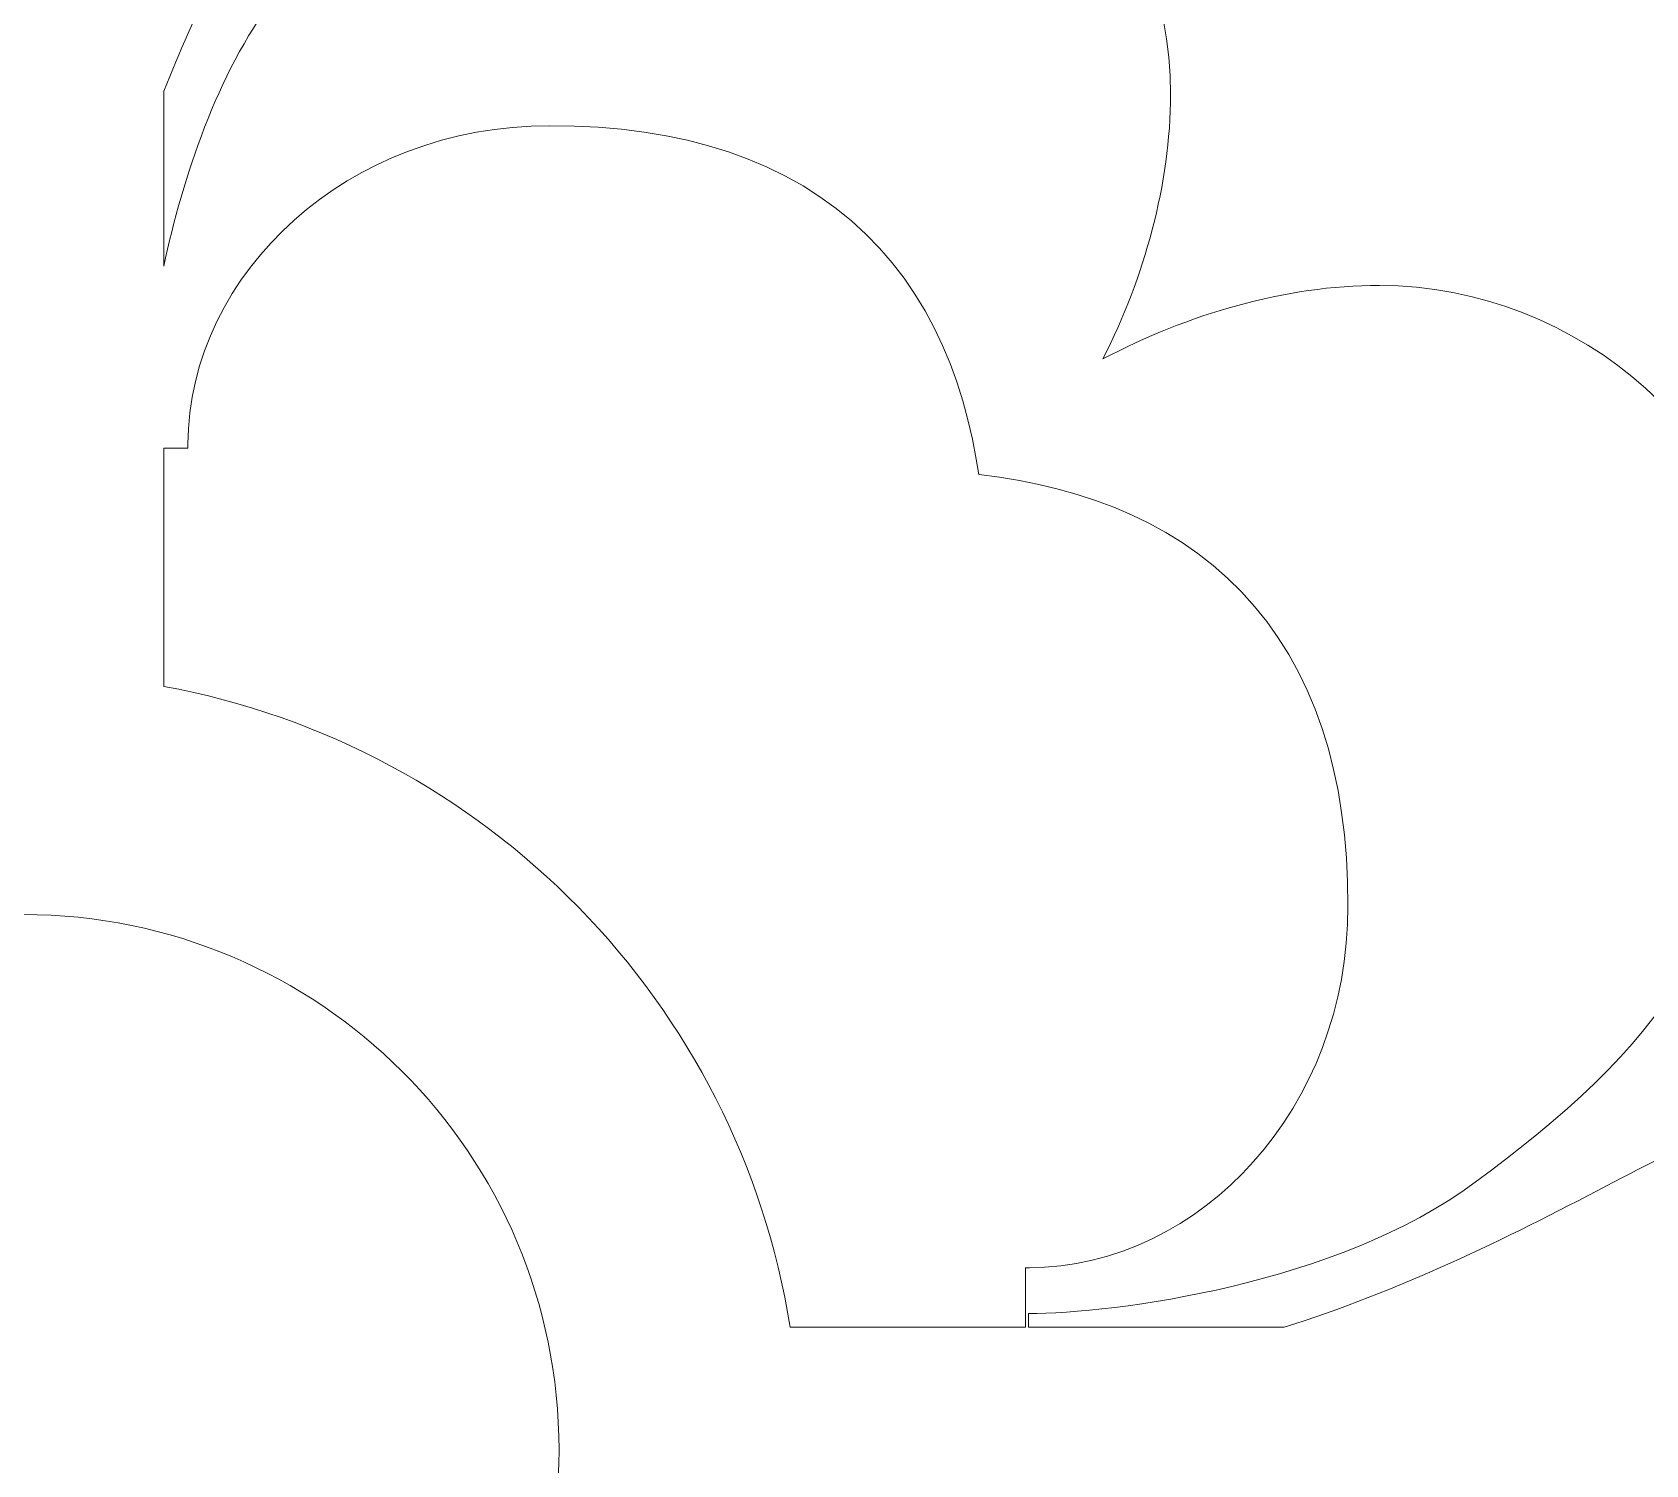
# Model space of a CAD drawing. Header units: centimetres. Extents: x -8.7 to 2, y -6.7 to 8.4.
# Drawn here: x -7.383 to -6.827, y 3.948 to 4.442 of the extents above; entities that cross this region are included whole.
import ezdxf

# ---------------------------------------------------------------- set-up
doc = ezdxf.new("R2010")
doc.units = ezdxf.units.CM
doc.header["$MEASUREMENT"] = 0
doc.layers.add('layer 1', color=7, linetype='Continuous')

msp = doc.modelspace()

# ---------------------------------------------------------------- linework, layer by layer
at = {"layer": 'layer 1', "color": 177, "lineweight": 9}
for points, knots in [([(-8.7169, -6.70279), (-8.7169, -6.70279), (-8.7169, -5.65469), (-8.7169, -5.65469), (-8.7169, -5.65469), (-8.7169, -5.65469), (-8.7169, -5.56045), (-8.7169, -5.56045), (-8.7169, -5.56045), (-8.7169, -5.56045), (-8.7169, -5.22248), (-8.7169, -5.22248), (-8.7169, -5.22248), (-8.7169, -5.22248), (-8.7169, -5.05978), (-8.7169, -5.05978), (-8.7169, -5.05978), (-8.7169, -5.05978), (-8.7169, -3.57526), (-8.7169, -3.57526), (-8.7169, -3.57526), (-8.7169, -3.57526), (-8.7169, -3.48102), (-8.7169, -3.48102), (-8.7169, -3.48102), (-8.7169, -3.48102), (-8.7169, -3.14306), (-8.7169, -3.14306), (-8.7169, -3.14306), (-8.7169, -3.14306), (-8.7169, -2.98035), (-8.7169, -2.98035), (-8.7169, -2.98035), (-8.7169, -2.98035), (-8.7169, -1.49584), (-8.7169, -1.49584), (-8.7169, -1.49584), (-8.7169, -1.49584), (-8.7169, -1.4016), (-8.7169, -1.4016), (-8.7169, -1.4016), (-8.7169, -1.4016), (-8.7169, -1.06363), (-8.7169, -1.06363), (-8.7169, -1.06363), (-8.7169, -1.06363), (-8.7169, -0.90093), (-8.7169, -0.90093), (-8.7169, -0.90093), (-8.7169, -0.90093), (-8.7169, 0.58359), (-8.7169, 0.58359), (-8.7169, 0.58359), (-8.7169, 0.58359), (-8.7169, 0.67783), (-8.7169, 0.67783), (-8.7169, 0.67783), (-8.7169, 0.67783), (-8.7169, 1.01579), (-8.7169, 1.01579), (-8.7169, 1.01579), (-8.7169, 1.01579), (-8.7169, 1.1785), (-8.7169, 1.1785), (-8.7169, 1.1785), (-8.7169, 1.1785), (-8.7169, 2.66301), (-8.7169, 2.66301), (-8.7169, 2.66301), (-8.7169, 2.66301), (-8.7169, 2.75725), (-8.7169, 2.75725), (-8.7169, 2.75725), (-8.7169, 2.75725), (-8.7169, 3.09522), (-8.7169, 3.09522), (-8.7169, 3.09522), (-8.7169, 3.09522), (-8.7169, 3.25792), (-8.7169, 3.25792), (-8.7169, 3.25792), (-8.7169, 3.25792), (-8.7169, 4.74243), (-8.7169, 4.74243), (-8.7169, 4.74243), (-8.7169, 4.74243), (-8.7169, 4.83668), (-8.7169, 4.83668), (-8.7169, 4.83668), (-8.7169, 4.83668), (-8.7169, 5.17464), (-8.7169, 5.17464), (-8.7169, 5.17464), (-8.7169, 5.17464), (-8.7169, 5.33735), (-8.7169, 5.33735), (-8.7169, 5.33735), (-8.7169, 5.33735), (-8.7169, 6.82186), (-8.7169, 6.82186), (-8.7169, 6.82186), (-8.7169, 6.82186), (-8.7169, 6.9161), (-8.7169, 6.9161), (-8.7169, 6.9161), (-8.7169, 6.9161), (-8.7169, 7.25407), (-8.7169, 7.25407), (-8.7169, 7.25407), (-8.7169, 7.25407), (-8.7169, 7.41677), (-8.7169, 7.41677), (-8.7169, 7.41677), (-8.7169, 7.41677), (-8.7169, 8.37754), (-8.7169, 8.37754), (-8.7169, 8.37754), (-8.7169, 8.37754), (-7.98536, 8.37754), (-7.98536, 8.37754), (-7.98536, 8.37754), (-7.98536, 8.37754), (-7.82032, 8.37754), (-7.82032, 8.37754), (-7.82032, 8.37754), (-7.82032, 8.37754), (-7.40775, 8.37754), (-7.40775, 8.37754), (-7.40775, 8.37754), (-7.40775, 8.37754), (-7.33799, 8.37754), (-7.33799, 8.37754), (-7.33799, 8.37754), (-7.33799, 8.37754), (-6.94873, 8.37754), (-6.94873, 8.37754), (-6.94873, 8.37754), (-6.94873, 8.37754), (-6.78737, 8.37754), (-6.78737, 8.37754), (-6.78737, 8.37754), (-6.78737, 8.37754), (-5.77977, 8.37754), (-5.77977, 8.37754), (-5.77977, 8.37754), (-5.77977, 8.37754), (-5.61473, 8.37754), (-5.61473, 8.37754), (-5.61473, 8.37754), (-5.61473, 8.37754), (-5.20216, 8.37754), (-5.20216, 8.37754), (-5.20216, 8.37754), (-5.20216, 8.37754), (-5.1324, 8.37754), (-5.1324, 8.37754), (-5.1324, 8.37754), (-5.1324, 8.37754), (-4.74314, 8.37754), (-4.74314, 8.37754), (-4.74314, 8.37754), (-4.74314, 8.37754), (-4.58178, 8.37754), (-4.58178, 8.37754), (-4.58178, 8.37754), (-4.58178, 8.37754), (-3.85015, 8.37754), (-3.85015, 8.37754), (-3.85015, 8.37754), (-3.85015, 8.37754), (-3.85015, 7.36066), (-3.85015, 7.36066), (-3.85015, 7.36066), (-3.85015, 7.36066), (-3.85015, 7.26641), (-3.85015, 7.26641), (-3.85015, 7.26641), (-3.85015, 7.26641), (-3.85015, 6.9286), (-3.85015, 6.9286), (-3.85015, 6.9286), (-3.85015, 6.9286), (-3.85015, 6.77755), (-3.85015, 6.77755), (-3.85015, 6.77755), (-3.85015, 6.77755), (-3.85015, 5.24221), (-3.85015, 5.24221), (-3.85015, 5.24221), (-3.85015, 5.24221), (-3.85015, 5.14795), (-3.85015, 5.14795), (-3.85015, 5.14795), (-3.85015, 5.14795), (-3.85015, 4.81014), (-3.85015, 4.81014), (-3.85015, 4.81014), (-3.85015, 4.81014), (-3.85015, 4.65909), (-3.85015, 4.65909), (-3.85015, 4.65909), (-3.85015, 4.65909), (-3.85015, 3.17448), (-3.85015, 3.17448), (-3.85015, 3.17448), (-3.85015, 3.17448), (-3.85015, 3.08022), (-3.85015, 3.08022), (-3.85015, 3.08022), (-3.85015, 3.08022), (-3.85015, 2.74242), (-3.85015, 2.74242), (-3.85015, 2.74242), (-3.85015, 2.74242), (-3.85015, 2.59137), (-3.85015, 2.59137), (-3.85015, 2.59137), (-3.85015, 2.59137), (-3.85015, 1.10676), (-3.85015, 1.10676), (-3.85015, 1.10676), (-3.85015, 1.10676), (-3.85015, 1.0125), (-3.85015, 1.0125), (-3.85015, 1.0125), (-3.85015, 1.0125), (-3.85015, 0.6747), (-3.85015, 0.6747), (-3.85015, 0.6747), (-3.85015, 0.6747), (-3.85015, 0.52364), (-3.85015, 0.52364), (-3.85015, 0.52364), (-3.85015, 0.52364), (-3.85015, -0.96097), (-3.85015, -0.96097), (-3.85015, -0.96097), (-3.85015, -0.96097), (-3.85015, -1.05523), (-3.85015, -1.05523), (-3.85015, -1.05523), (-3.85015, -1.05523), (-3.85015, -1.39303), (-3.85015, -1.39303), (-3.85015, -1.39303), (-3.85015, -1.39303), (-3.85015, -1.54408), (-3.85015, -1.54408), (-3.85015, -1.54408), (-3.85015, -1.54408), (-3.85015, -3.02869), (-3.85015, -3.02869), (-3.85015, -3.02869), (-3.85015, -3.02869), (-3.85015, -3.12295), (-3.85015, -3.12295), (-3.85015, -3.12295), (-3.85015, -3.12295), (-3.85015, -3.46075), (-3.85015, -3.46075), (-3.85015, -3.46075), (-3.85015, -3.46075), (-3.85015, -3.61181), (-3.85015, -3.61181), (-3.85015, -3.61181), (-3.85015, -3.61181), (-3.85015, -5.09642), (-3.85015, -5.09642), (-3.85015, -5.09642), (-3.85015, -5.09642), (-3.85015, -5.19068), (-3.85015, -5.19068), (-3.85015, -5.19068), (-3.85015, -5.19068), (-3.85015, -5.52848), (-3.85015, -5.52848), (-3.85015, -5.52848), (-3.85015, -5.52848), (-3.85015, -5.67953), (-3.85015, -5.67953), (-3.85015, -5.67953), (-3.85015, -5.67953), (-3.85015, -6.70279), (-3.85015, -6.70279), (-3.85015, -6.70279), (-3.85015, -6.70279), (-4.58169, -6.70279), (-4.58169, -6.70279), (-4.58169, -6.70279), (-4.58169, -6.70279), (-4.7476, -6.70279), (-4.7476, -6.70279), (-4.7476, -6.70279), (-4.7476, -6.70279), (-5.1324, -6.70279), (-5.1324, -6.70279), (-5.1324, -6.70279), (-5.1324, -6.70279), (-5.20216, -6.70279), (-5.20216, -6.70279), (-5.20216, -6.70279), (-5.20216, -6.70279), (-5.61759, -6.70279), (-5.61759, -6.70279), (-5.61759, -6.70279), (-5.61759, -6.70279), (-5.77971, -6.70279), (-5.77971, -6.70279), (-5.77971, -6.70279), (-5.77971, -6.70279), (-6.78728, -6.70279), (-6.78728, -6.70279), (-6.78728, -6.70279), (-6.78728, -6.70279), (-6.95319, -6.70279), (-6.95319, -6.70279), (-6.95319, -6.70279), (-6.95319, -6.70279), (-7.33799, -6.70279), (-7.33799, -6.70279), (-7.33799, -6.70279), (-7.33799, -6.70279), (-7.40775, -6.70279), (-7.40775, -6.70279), (-7.40775, -6.70279), (-7.40775, -6.70279), (-7.82318, -6.70279), (-7.82318, -6.70279), (-7.82318, -6.70279), (-7.82318, -6.70279), (-7.9853, -6.70279), (-7.9853, -6.70279), (-7.9853, -6.70279), (-7.9853, -6.70279), (-8.7169, -6.70279), (-8.7169, -6.70279)], [0, 0, 0, 0, 0.011765, 0.011765, 0.011765, 0.011765, 0.023529, 0.023529, 0.023529, 0.023529, 0.035294, 0.035294, 0.035294, 0.035294, 0.047059, 0.047059, 0.047059, 0.047059, 0.058824, 0.058824, 0.058824, 0.058824, 0.070588, 0.070588, 0.070588, 0.070588, 0.082353, 0.082353, 0.082353, 0.082353, 0.094118, 0.094118, 0.094118, 0.094118, 0.105882, 0.105882, 0.105882, 0.105882, 0.117647, 0.117647, 0.117647, 0.117647, 0.129412, 0.129412, 0.129412, 0.129412, 0.141176, 0.141176, 0.141176, 0.141176, 0.152941, 0.152941, 0.152941, 0.152941, 0.164706, 0.164706, 0.164706, 0.164706, 0.176471, 0.176471, 0.176471, 0.176471, 0.188235, 0.188235, 0.188235, 0.188235, 0.2, 0.2, 0.2, 0.2, 0.211765, 0.211765, 0.211765, 0.211765, 0.223529, 0.223529, 0.223529, 0.223529, 0.235294, 0.235294, 0.235294, 0.235294, 0.247059, 0.247059, 0.247059, 0.247059, 0.258824, 0.258824, 0.258824, 0.258824, 0.270588, 0.270588, 0.270588, 0.270588, 0.282353, 0.282353, 0.282353, 0.282353, 0.294118, 0.294118, 0.294118, 0.294118, 0.305882, 0.305882, 0.305882, 0.305882, 0.317647, 0.317647, 0.317647, 0.317647, 0.329412, 0.329412, 0.329412, 0.329412, 0.341176, 0.341176, 0.341176, 0.341176, 0.352941, 0.352941, 0.352941, 0.352941, 0.364706, 0.364706, 0.364706, 0.364706, 0.376471, 0.376471, 0.376471, 0.376471, 0.388235, 0.388235, 0.388235, 0.388235, 0.4, 0.4, 0.4, 0.4, 0.411765, 0.411765, 0.411765, 0.411765, 0.423529, 0.423529, 0.423529, 0.423529, 0.435294, 0.435294, 0.435294, 0.435294, 0.447059, 0.447059, 0.447059, 0.447059, 0.458824, 0.458824, 0.458824, 0.458824, 0.470588, 0.470588, 0.470588, 0.470588, 0.482353, 0.482353, 0.482353, 0.482353, 0.494118, 0.494118, 0.494118, 0.494118, 0.505882, 0.505882, 0.505882, 0.505882, 0.517647, 0.517647, 0.517647, 0.517647, 0.529412, 0.529412, 0.529412, 0.529412, 0.541176, 0.541176, 0.541176, 0.541176, 0.552941, 0.552941, 0.552941, 0.552941, 0.564706, 0.564706, 0.564706, 0.564706, 0.576471, 0.576471, 0.576471, 0.576471, 0.588235, 0.588235, 0.588235, 0.588235, 0.6, 0.6, 0.6, 0.6, 0.611765, 0.611765, 0.611765, 0.611765, 0.623529, 0.623529, 0.623529, 0.623529, 0.635294, 0.635294, 0.635294, 0.635294, 0.647059, 0.647059, 0.647059, 0.647059, 0.658824, 0.658824, 0.658824, 0.658824, 0.670588, 0.670588, 0.670588, 0.670588, 0.682353, 0.682353, 0.682353, 0.682353, 0.694118, 0.694118, 0.694118, 0.694118, 0.705882, 0.705882, 0.705882, 0.705882, 0.717647, 0.717647, 0.717647, 0.717647, 0.729412, 0.729412, 0.729412, 0.729412, 0.741176, 0.741176, 0.741176, 0.741176, 0.752941, 0.752941, 0.752941, 0.752941, 0.764706, 0.764706, 0.764706, 0.764706, 0.776471, 0.776471, 0.776471, 0.776471, 0.788235, 0.788235, 0.788235, 0.788235, 0.8, 0.8, 0.8, 0.8, 0.811765, 0.811765, 0.811765, 0.811765, 0.823529, 0.823529, 0.823529, 0.823529, 0.835294, 0.835294, 0.835294, 0.835294, 0.847059, 0.847059, 0.847059, 0.847059, 0.858824, 0.858824, 0.858824, 0.858824, 0.870588, 0.870588, 0.870588, 0.870588, 0.882353, 0.882353, 0.882353, 0.882353, 0.894118, 0.894118, 0.894118, 0.894118, 0.905882, 0.905882, 0.905882, 0.905882, 0.917647, 0.917647, 0.917647, 0.917647, 0.929412, 0.929412, 0.929412, 0.929412, 0.941176, 0.941176, 0.941176, 0.941176, 0.952941, 0.952941, 0.952941, 0.952941, 0.964706, 0.964706, 0.964706, 0.964706, 0.976471, 0.976471, 0.976471, 0.976471, 1, 1, 1, 1]), ([(-6.51625, 3.97784), (-6.51625, 3.97784), (-6.31871, 4.03556), (-6.31871, 4.03556), (-6.31871, 4.03556), (-6.31871, 4.03556), (-6.31871, 4.38556), (-6.31871, 4.38556), (-6.31871, 4.38556), (-6.31871, 4.38556), (-6.22457, 4.38556), (-6.22457, 4.38556), (-6.22457, 4.38556), (-6.22457, 4.38556), (-6.22457, 4.02113), (-6.22457, 4.02113), (-6.22457, 4.02113), (-6.22457, 4.02113), (-6.05262, 3.97088), (-6.05262, 3.97088), (-6.05262, 3.97088), (-6.01184, 3.98993), (-5.97047, 4.01161), (-5.93979, 4.02827), (-5.93979, 4.02827), (-5.89584, 4.05271), (-5.85553, 4.0698), (-5.81888, 4.0698), (-5.81888, 4.0698), (-5.78834, 4.0698), (-5.75413, 4.05271), (-5.72603, 4.03803), (-5.72603, 4.03803), (-5.69698, 4.02261), (-5.66563, 4.0072), (-5.6331, 3.99542), (-5.6331, 3.99542), (-5.6331, 3.99542), (-5.55021, 3.99542), (-5.55021, 3.99542), (-5.55021, 3.99542), (-5.58647, 3.99912), (-5.64295, 4.01107), (-5.68084, 4.03927), (-5.68084, 4.03927), (-5.74193, 4.08446), (-5.77978, 4.12598), (-5.77978, 4.22616), (-5.77978, 4.22616), (-5.77978, 4.29457), (-5.71628, 4.3483), (-5.64786, 4.3483), (-5.64786, 4.3483), (-5.6169, 4.3483), (-5.58494, 4.33929), (-5.55663, 4.32501), (-5.55663, 4.32501), (-5.57211, 4.3543), (-5.582, 4.38783), (-5.582, 4.42027), (-5.582, 4.42027), (-5.582, 4.48869), (-5.52826, 4.55219), (-5.45985, 4.55219), (-5.45985, 4.55219), (-5.35967, 4.55219), (-5.31816, 4.51433), (-5.27296, 4.45325), (-5.27296, 4.45325), (-5.23754, 4.40563), (-5.22776, 4.32866), (-5.22776, 4.29934), (-5.22776, 4.29934), (-5.22776, 4.29934), (-5.20821, 4.29934), (-5.20821, 4.29934), (-5.20821, 4.29934), (-5.20821, 4.36898), (-5.23998, 4.43859), (-5.27174, 4.49844), (-5.27174, 4.49844), (-5.28641, 4.52654), (-5.3035, 4.56075), (-5.3035, 4.59129), (-5.3035, 4.59129), (-5.3035, 4.62794), (-5.28641, 4.66825), (-5.26196, 4.7122), (-5.26196, 4.7122), (-5.24758, 4.73871), (-5.22943, 4.77321), (-5.21247, 4.80841), (-5.21247, 4.80841), (-5.21247, 4.80841), (-5.27026, 5.00617), (-5.27026, 5.00617), (-5.27026, 5.00617), (-5.27026, 5.00617), (-5.51779, 4.93084), (-5.51779, 4.93084), (-5.51779, 4.93084), (-5.51779, 4.93084), (-5.69159, 4.98373), (-5.69159, 4.98373), (-5.69159, 4.98373), (-5.71286, 4.85905), (-5.84819, 4.76176), (-6.01486, 4.75513), (-6.01486, 4.75513), (-6.01703, 4.56744), (-6.1341, 4.41609), (-6.27816, 4.41609), (-6.27816, 4.41609), (-6.41892, 4.41609), (-6.53393, 4.56058), (-6.54115, 4.74229), (-6.54115, 4.74229), (-6.72212, 4.74439), (-6.86927, 4.85329), (-6.87959, 4.99021), (-6.87959, 4.99021), (-6.87959, 4.99021), (-7.07468, 4.93084), (-7.07468, 4.93084), (-7.07468, 4.93084), (-7.07468, 4.93084), (-7.29887, 4.99907), (-7.29887, 4.99907), (-7.29887, 4.99907), (-7.29887, 4.99907), (-7.35688, 4.80054), (-7.35688, 4.80054), (-7.35688, 4.80054), (-7.34105, 4.7681), (-7.32452, 4.73673), (-7.3112, 4.7122), (-7.3112, 4.7122), (-7.28676, 4.66825), (-7.26967, 4.62794), (-7.26967, 4.59129), (-7.26967, 4.59129), (-7.26967, 4.56075), (-7.28676, 4.52654), (-7.30143, 4.49844), (-7.30143, 4.49844), (-7.31433, 4.47415), (-7.32723, 4.44824), (-7.33799, 4.42137), (-7.33799, 4.42137), (-7.33799, 4.42137), (-7.33799, 4.36098), (-7.33799, 4.36098), (-7.33799, 4.36098), (-7.33138, 4.39208), (-7.31966, 4.42709), (-7.3002, 4.45325), (-7.3002, 4.45325), (-7.25501, 4.51433), (-7.21349, 4.55219), (-7.11331, 4.55219), (-7.11331, 4.55219), (-7.0449, 4.55219), (-6.99117, 4.48869), (-6.99117, 4.42027), (-6.99117, 4.42027), (-6.99117, 4.38931), (-7.00017, 4.35735), (-7.01445, 4.32904), (-7.01445, 4.32904), (-6.98516, 4.34451), (-6.95163, 4.35441), (-6.9192, 4.35441), (-6.9192, 4.35441), (-6.85078, 4.35441), (-6.78728, 4.30067), (-6.78728, 4.23226), (-6.78728, 4.23226), (-6.78728, 4.13208), (-6.82513, 4.09057), (-6.88622, 4.04537), (-6.88622, 4.04537), (-6.93384, 4.00995), (-7.01081, 4.00017), (-7.04013, 4.00017), (-7.04013, 4.00017), (-7.04013, 4.00017), (-7.04013, 3.99542), (-7.04013, 3.99542), (-7.04013, 3.99542), (-7.04013, 3.99542), (-6.95203, 3.99542), (-6.95203, 3.99542), (-6.95203, 3.99542), (-6.91304, 4.00764), (-6.87542, 4.0259), (-6.84102, 4.04415), (-6.84102, 4.04415), (-6.81293, 4.05881), (-6.77872, 4.0759), (-6.74818, 4.0759), (-6.74818, 4.0759), (-6.71153, 4.0759), (-6.67122, 4.05881), (-6.62726, 4.03437), (-6.62726, 4.03437), (-6.59704, 4.01797), (-6.55644, 3.99667), (-6.51625, 3.97784)], [0, 0, 0, 0, 0.018868, 0.018868, 0.018868, 0.018868, 0.037736, 0.037736, 0.037736, 0.037736, 0.056604, 0.056604, 0.056604, 0.056604, 0.075472, 0.075472, 0.075472, 0.075472, 0.09434, 0.09434, 0.09434, 0.09434, 0.113208, 0.113208, 0.113208, 0.113208, 0.132075, 0.132075, 0.132075, 0.132075, 0.150943, 0.150943, 0.150943, 0.150943, 0.169811, 0.169811, 0.169811, 0.169811, 0.188679, 0.188679, 0.188679, 0.188679, 0.207547, 0.207547, 0.207547, 0.207547, 0.226415, 0.226415, 0.226415, 0.226415, 0.245283, 0.245283, 0.245283, 0.245283, 0.264151, 0.264151, 0.264151, 0.264151, 0.283019, 0.283019, 0.283019, 0.283019, 0.301887, 0.301887, 0.301887, 0.301887, 0.320755, 0.320755, 0.320755, 0.320755, 0.339623, 0.339623, 0.339623, 0.339623, 0.358491, 0.358491, 0.358491, 0.358491, 0.377358, 0.377358, 0.377358, 0.377358, 0.396226, 0.396226, 0.396226, 0.396226, 0.415094, 0.415094, 0.415094, 0.415094, 0.433962, 0.433962, 0.433962, 0.433962, 0.45283, 0.45283, 0.45283, 0.45283, 0.471698, 0.471698, 0.471698, 0.471698, 0.490566, 0.490566, 0.490566, 0.490566, 0.509434, 0.509434, 0.509434, 0.509434, 0.528302, 0.528302, 0.528302, 0.528302, 0.54717, 0.54717, 0.54717, 0.54717, 0.566038, 0.566038, 0.566038, 0.566038, 0.584906, 0.584906, 0.584906, 0.584906, 0.603774, 0.603774, 0.603774, 0.603774, 0.622642, 0.622642, 0.622642, 0.622642, 0.641509, 0.641509, 0.641509, 0.641509, 0.660377, 0.660377, 0.660377, 0.660377, 0.679245, 0.679245, 0.679245, 0.679245, 0.698113, 0.698113, 0.698113, 0.698113, 0.716981, 0.716981, 0.716981, 0.716981, 0.735849, 0.735849, 0.735849, 0.735849, 0.754717, 0.754717, 0.754717, 0.754717, 0.773585, 0.773585, 0.773585, 0.773585, 0.792453, 0.792453, 0.792453, 0.792453, 0.811321, 0.811321, 0.811321, 0.811321, 0.830189, 0.830189, 0.830189, 0.830189, 0.849057, 0.849057, 0.849057, 0.849057, 0.867925, 0.867925, 0.867925, 0.867925, 0.886792, 0.886792, 0.886792, 0.886792, 0.90566, 0.90566, 0.90566, 0.90566, 0.924528, 0.924528, 0.924528, 0.924528, 0.943396, 0.943396, 0.943396, 0.943396, 0.962264, 0.962264, 0.962264, 0.962264, 1, 1, 1, 1]), ([(-7.33799, 4.29827), (-7.33799, 4.29827), (-7.33799, 4.21622), (-7.33799, 4.21622), (-7.33799, 4.21622), (-7.22705, 4.19596), (-7.13999, 4.10722), (-7.12223, 3.99542), (-7.12223, 3.99542), (-7.12223, 3.99542), (-7.04119, 3.99542), (-7.04119, 3.99542), (-7.04119, 3.99542), (-7.04119, 3.99542), (-7.04119, 4.01591), (-7.04119, 4.01591), (-7.04119, 4.01591), (-7.04119, 4.01591), (-7.0397, 4.01591), (-7.0397, 4.01591), (-7.0397, 4.01591), (-7.0397, 4.01591), (-7.03455, 4.01607), (-7.03455, 4.01607), (-7.03455, 4.01607), (-7.03455, 4.01607), (-7.02901, 4.01657), (-7.02901, 4.01657), (-7.02901, 4.01657), (-7.02901, 4.01657), (-7.02353, 4.01738), (-7.02353, 4.01738), (-7.02353, 4.01738), (-7.02353, 4.01738), (-7.01813, 4.01851), (-7.01813, 4.01851), (-7.01813, 4.01851), (-7.01813, 4.01851), (-7.01283, 4.01994), (-7.01283, 4.01994), (-7.01283, 4.01994), (-7.01283, 4.01994), (-7.00761, 4.02165), (-7.00761, 4.02165), (-7.00761, 4.02165), (-7.00761, 4.02165), (-7.0025, 4.02364), (-7.0025, 4.02364), (-7.0025, 4.02364), (-7.0025, 4.02364), (-6.99751, 4.0259), (-6.99751, 4.0259), (-6.99751, 4.0259), (-6.99751, 4.0259), (-6.99265, 4.02841), (-6.99265, 4.02841), (-6.99265, 4.02841), (-6.99265, 4.02841), (-6.9879, 4.03117), (-6.9879, 4.03117), (-6.9879, 4.03117), (-6.9879, 4.03117), (-6.9833, 4.03418), (-6.9833, 4.03418), (-6.9833, 4.03418), (-6.9833, 4.03418), (-6.97884, 4.03741), (-6.97884, 4.03741), (-6.97884, 4.03741), (-6.97884, 4.03741), (-6.97454, 4.04086), (-6.97454, 4.04086), (-6.97454, 4.04086), (-6.97454, 4.04086), (-6.97038, 4.04454), (-6.97038, 4.04454), (-6.97038, 4.04454), (-6.97038, 4.04454), (-6.96639, 4.04842), (-6.96639, 4.04842), (-6.96639, 4.04842), (-6.96639, 4.04842), (-6.96256, 4.05251), (-6.96256, 4.05251), (-6.96256, 4.05251), (-6.96256, 4.05251), (-6.95891, 4.0568), (-6.95891, 4.0568), (-6.95891, 4.0568), (-6.95891, 4.0568), (-6.95544, 4.06128), (-6.95544, 4.06128), (-6.95544, 4.06128), (-6.95544, 4.06128), (-6.95215, 4.06594), (-6.95215, 4.06594), (-6.95215, 4.06594), (-6.95215, 4.06594), (-6.94907, 4.07079), (-6.94907, 4.07079), (-6.94907, 4.07079), (-6.94907, 4.07079), (-6.94618, 4.0758), (-6.94618, 4.0758), (-6.94618, 4.0758), (-6.94618, 4.0758), (-6.94351, 4.08099), (-6.94351, 4.08099), (-6.94351, 4.08099), (-6.94351, 4.08099), (-6.94105, 4.08634), (-6.94105, 4.08634), (-6.94105, 4.08634), (-6.94105, 4.08634), (-6.93882, 4.09185), (-6.93882, 4.09185), (-6.93882, 4.09185), (-6.93882, 4.09185), (-6.93682, 4.0975), (-6.93682, 4.0975), (-6.93682, 4.0975), (-6.93682, 4.0975), (-6.93506, 4.1033), (-6.93506, 4.1033), (-6.93506, 4.1033), (-6.93506, 4.1033), (-6.93356, 4.10923), (-6.93356, 4.10923), (-6.93356, 4.10923), (-6.93356, 4.10923), (-6.93231, 4.11529), (-6.93231, 4.11529), (-6.93231, 4.11529), (-6.93231, 4.11529), (-6.93132, 4.12147), (-6.93132, 4.12147), (-6.93132, 4.12147), (-6.93132, 4.12147), (-6.93061, 4.12775), (-6.93061, 4.12775), (-6.93061, 4.12775), (-6.93061, 4.12775), (-6.93018, 4.13414), (-6.93018, 4.13414), (-6.93018, 4.13414), (-6.93018, 4.13414), (-6.93004, 4.14055), (-6.93004, 4.14055), (-6.93004, 4.14055), (-6.93004, 4.14055), (-6.93017, 4.14899), (-6.93017, 4.14899), (-6.93017, 4.14899), (-6.93017, 4.14899), (-6.93058, 4.15713), (-6.93058, 4.15713), (-6.93058, 4.15713), (-6.93058, 4.15713), (-6.93126, 4.16505), (-6.93126, 4.16505), (-6.93126, 4.16505), (-6.93126, 4.16505), (-6.93222, 4.17278), (-6.93222, 4.17278), (-6.93222, 4.17278), (-6.93222, 4.17278), (-6.93346, 4.18031), (-6.93346, 4.18031), (-6.93346, 4.18031), (-6.93346, 4.18031), (-6.93499, 4.18763), (-6.93499, 4.18763), (-6.93499, 4.18763), (-6.93499, 4.18763), (-6.93681, 4.19476), (-6.93681, 4.19476), (-6.93681, 4.19476), (-6.93681, 4.19476), (-6.93893, 4.20168), (-6.93893, 4.20168), (-6.93893, 4.20168), (-6.93893, 4.20168), (-6.94136, 4.2084), (-6.94136, 4.2084), (-6.94136, 4.2084), (-6.94136, 4.2084), (-6.94409, 4.2149), (-6.94409, 4.2149), (-6.94409, 4.2149), (-6.94409, 4.2149), (-6.94712, 4.22117), (-6.94712, 4.22117), (-6.94712, 4.22117), (-6.94712, 4.22117), (-6.95046, 4.22721), (-6.95046, 4.22721), (-6.95046, 4.22721), (-6.95046, 4.22721), (-6.9541, 4.233), (-6.9541, 4.233), (-6.9541, 4.233), (-6.9541, 4.233), (-6.95804, 4.23854), (-6.95804, 4.23854), (-6.95804, 4.23854), (-6.95804, 4.23854), (-6.96226, 4.2438), (-6.96226, 4.2438), (-6.96226, 4.2438), (-6.96226, 4.2438), (-6.96676, 4.24879), (-6.96676, 4.24879), (-6.96676, 4.24879), (-6.96676, 4.24879), (-6.97153, 4.25348), (-6.97153, 4.25348), (-6.97153, 4.25348), (-6.97153, 4.25348), (-6.97653, 4.25788), (-6.97653, 4.25788), (-6.97653, 4.25788), (-6.97653, 4.25788), (-6.98176, 4.26197), (-6.98176, 4.26197), (-6.98176, 4.26197), (-6.98176, 4.26197), (-6.9872, 4.26576), (-6.9872, 4.26576), (-6.9872, 4.26576), (-6.9872, 4.26576), (-6.99283, 4.26925), (-6.99283, 4.26925), (-6.99283, 4.26925), (-6.99283, 4.26925), (-6.99863, 4.27244), (-6.99863, 4.27244), (-6.99863, 4.27244), (-6.99863, 4.27244), (-7.0046, 4.27534), (-7.0046, 4.27534), (-7.0046, 4.27534), (-7.0046, 4.27534), (-7.01072, 4.27797), (-7.01072, 4.27797), (-7.01072, 4.27797), (-7.01072, 4.27797), (-7.01698, 4.28031), (-7.01698, 4.28031), (-7.01698, 4.28031), (-7.01698, 4.28031), (-7.02336, 4.2824), (-7.02336, 4.2824), (-7.02336, 4.2824), (-7.02336, 4.2824), (-7.02987, 4.28424), (-7.02987, 4.28424), (-7.02987, 4.28424), (-7.02987, 4.28424), (-7.0365, 4.28583), (-7.0365, 4.28583), (-7.0365, 4.28583), (-7.0365, 4.28583), (-7.04324, 4.2872), (-7.04324, 4.2872), (-7.04324, 4.2872), (-7.04324, 4.2872), (-7.05009, 4.28834), (-7.05009, 4.28834), (-7.05009, 4.28834), (-7.05009, 4.28834), (-7.05705, 4.28927), (-7.05705, 4.28927), (-7.05705, 4.28927), (-7.05705, 4.28927), (-7.05726, 4.28929), (-7.05726, 4.28929), (-7.05726, 4.28929), (-7.05726, 4.28929), (-7.05809, 4.29454), (-7.05809, 4.29454), (-7.05809, 4.29454), (-7.05809, 4.29454), (-7.05941, 4.30136), (-7.05941, 4.30136), (-7.05941, 4.30136), (-7.05941, 4.30136), (-7.06096, 4.30808), (-7.06096, 4.30808), (-7.06096, 4.30808), (-7.06096, 4.30808), (-7.06276, 4.31467), (-7.06276, 4.31467), (-7.06276, 4.31467), (-7.06276, 4.31467), (-7.06481, 4.32113), (-7.06481, 4.32113), (-7.06481, 4.32113), (-7.06481, 4.32113), (-7.06712, 4.32747), (-7.06712, 4.32747), (-7.06712, 4.32747), (-7.06712, 4.32747), (-7.06971, 4.33368), (-7.06971, 4.33368), (-7.06971, 4.33368), (-7.06971, 4.33368), (-7.07258, 4.33972), (-7.07258, 4.33972), (-7.07258, 4.33972), (-7.07258, 4.33972), (-7.07574, 4.34561), (-7.07574, 4.34561), (-7.07574, 4.34561), (-7.07574, 4.34561), (-7.07921, 4.35132), (-7.07921, 4.35132), (-7.07921, 4.35132), (-7.07921, 4.35132), (-7.08298, 4.35683), (-7.08298, 4.35683), (-7.08298, 4.35683), (-7.08298, 4.35683), (-7.08705, 4.36214), (-7.08705, 4.36214), (-7.08705, 4.36214), (-7.08705, 4.36214), (-7.09144, 4.36723), (-7.09144, 4.36723), (-7.09144, 4.36723), (-7.09144, 4.36723), (-7.09613, 4.37207), (-7.09613, 4.37207), (-7.09613, 4.37207), (-7.09613, 4.37207), (-7.10112, 4.37664), (-7.10112, 4.37664), (-7.10112, 4.37664), (-7.10112, 4.37664), (-7.10639, 4.38094), (-7.10639, 4.38094), (-7.10639, 4.38094), (-7.10639, 4.38094), (-7.11194, 4.38494), (-7.11194, 4.38494), (-7.11194, 4.38494), (-7.11194, 4.38494), (-7.11776, 4.38865), (-7.11776, 4.38865), (-7.11776, 4.38865), (-7.11776, 4.38865), (-7.12383, 4.39205), (-7.12383, 4.39205), (-7.12383, 4.39205), (-7.12383, 4.39205), (-7.13013, 4.39513), (-7.13013, 4.39513), (-7.13013, 4.39513), (-7.13013, 4.39513), (-7.13666, 4.39791), (-7.13666, 4.39791), (-7.13666, 4.39791), (-7.13666, 4.39791), (-7.14342, 4.40038), (-7.14342, 4.40038), (-7.14342, 4.40038), (-7.14342, 4.40038), (-7.15039, 4.40253), (-7.15039, 4.40253), (-7.15039, 4.40253), (-7.15039, 4.40253), (-7.15756, 4.40439), (-7.15756, 4.40439), (-7.15756, 4.40439), (-7.15756, 4.40439), (-7.16494, 4.40595), (-7.16494, 4.40595), (-7.16494, 4.40595), (-7.16494, 4.40595), (-7.17252, 4.40721), (-7.17252, 4.40721), (-7.17252, 4.40721), (-7.17252, 4.40721), (-7.18031, 4.40819), (-7.18031, 4.40819), (-7.18031, 4.40819), (-7.18031, 4.40819), (-7.18831, 4.40888), (-7.18831, 4.40888), (-7.18831, 4.40888), (-7.18831, 4.40888), (-7.19651, 4.40929), (-7.19651, 4.40929), (-7.19651, 4.40929), (-7.19651, 4.40929), (-7.20502, 4.40943), (-7.20502, 4.40943), (-7.20502, 4.40943), (-7.20502, 4.40943), (-7.21143, 4.40929), (-7.21143, 4.40929), (-7.21143, 4.40929), (-7.21143, 4.40929), (-7.21782, 4.40885), (-7.21782, 4.40885), (-7.21782, 4.40885), (-7.21782, 4.40885), (-7.2241, 4.40814), (-7.2241, 4.40814), (-7.2241, 4.40814), (-7.2241, 4.40814), (-7.23028, 4.40716), (-7.23028, 4.40716), (-7.23028, 4.40716), (-7.23028, 4.40716), (-7.23634, 4.40591), (-7.23634, 4.40591), (-7.23634, 4.40591), (-7.23634, 4.40591), (-7.24227, 4.4044), (-7.24227, 4.4044), (-7.24227, 4.4044), (-7.24227, 4.4044), (-7.24807, 4.40265), (-7.24807, 4.40265), (-7.24807, 4.40265), (-7.24807, 4.40265), (-7.25373, 4.40065), (-7.25373, 4.40065), (-7.25373, 4.40065), (-7.25373, 4.40065), (-7.25923, 4.39842), (-7.25923, 4.39842), (-7.25923, 4.39842), (-7.25923, 4.39842), (-7.26458, 4.39596), (-7.26458, 4.39596), (-7.26458, 4.39596), (-7.26458, 4.39596), (-7.26977, 4.39329), (-7.26977, 4.39329), (-7.26977, 4.39329), (-7.26977, 4.39329), (-7.27479, 4.3904), (-7.27479, 4.3904), (-7.27479, 4.3904), (-7.27479, 4.3904), (-7.27963, 4.38731), (-7.27963, 4.38731), (-7.27963, 4.38731), (-7.27963, 4.38731), (-7.2843, 4.38403), (-7.2843, 4.38403), (-7.2843, 4.38403), (-7.2843, 4.38403), (-7.28878, 4.38056), (-7.28878, 4.38056), (-7.28878, 4.38056), (-7.28878, 4.38056), (-7.29306, 4.37691), (-7.29306, 4.37691), (-7.29306, 4.37691), (-7.29306, 4.37691), (-7.29715, 4.37308), (-7.29715, 4.37308), (-7.29715, 4.37308), (-7.29715, 4.37308), (-7.30104, 4.36909), (-7.30104, 4.36909), (-7.30104, 4.36909), (-7.30104, 4.36909), (-7.30471, 4.36493), (-7.30471, 4.36493), (-7.30471, 4.36493), (-7.30471, 4.36493), (-7.30817, 4.36063), (-7.30817, 4.36063), (-7.30817, 4.36063), (-7.30817, 4.36063), (-7.3114, 4.35617), (-7.3114, 4.35617), (-7.3114, 4.35617), (-7.3114, 4.35617), (-7.31441, 4.35156), (-7.31441, 4.35156), (-7.31441, 4.35156), (-7.31441, 4.35156), (-7.31717, 4.34682), (-7.31717, 4.34682), (-7.31717, 4.34682), (-7.31717, 4.34682), (-7.31968, 4.34196), (-7.31968, 4.34196), (-7.31968, 4.34196), (-7.31968, 4.34196), (-7.32194, 4.33697), (-7.32194, 4.33697), (-7.32194, 4.33697), (-7.32194, 4.33697), (-7.32393, 4.33186), (-7.32393, 4.33186), (-7.32393, 4.33186), (-7.32393, 4.33186), (-7.32565, 4.32665), (-7.32565, 4.32665), (-7.32565, 4.32665), (-7.32565, 4.32665), (-7.32707, 4.32134), (-7.32707, 4.32134), (-7.32707, 4.32134), (-7.32707, 4.32134), (-7.3282, 4.31593), (-7.3282, 4.31593), (-7.3282, 4.31593), (-7.3282, 4.31593), (-7.32902, 4.31046), (-7.32902, 4.31046), (-7.32902, 4.31046), (-7.32902, 4.31046), (-7.32952, 4.30492), (-7.32952, 4.30492), (-7.32952, 4.30492), (-7.32952, 4.30492), (-7.32967, 4.29976), (-7.32967, 4.29976), (-7.32967, 4.29976), (-7.32967, 4.29976), (-7.32967, 4.29827), (-7.32967, 4.29827), (-7.32967, 4.29827), (-7.32967, 4.29827), (-7.33799, 4.29827), (-7.33799, 4.29827)], [0, 0, 0, 0, 0.007463, 0.007463, 0.007463, 0.007463, 0.014925, 0.014925, 0.014925, 0.014925, 0.022388, 0.022388, 0.022388, 0.022388, 0.029851, 0.029851, 0.029851, 0.029851, 0.037313, 0.037313, 0.037313, 0.037313, 0.044776, 0.044776, 0.044776, 0.044776, 0.052239, 0.052239, 0.052239, 0.052239, 0.059701, 0.059701, 0.059701, 0.059701, 0.067164, 0.067164, 0.067164, 0.067164, 0.074627, 0.074627, 0.074627, 0.074627, 0.08209, 0.08209, 0.08209, 0.08209, 0.089552, 0.089552, 0.089552, 0.089552, 0.097015, 0.097015, 0.097015, 0.097015, 0.104478, 0.104478, 0.104478, 0.104478, 0.11194, 0.11194, 0.11194, 0.11194, 0.119403, 0.119403, 0.119403, 0.119403, 0.126866, 0.126866, 0.126866, 0.126866, 0.134328, 0.134328, 0.134328, 0.134328, 0.141791, 0.141791, 0.141791, 0.141791, 0.149254, 0.149254, 0.149254, 0.149254, 0.156716, 0.156716, 0.156716, 0.156716, 0.164179, 0.164179, 0.164179, 0.164179, 0.171642, 0.171642, 0.171642, 0.171642, 0.179104, 0.179104, 0.179104, 0.179104, 0.186567, 0.186567, 0.186567, 0.186567, 0.19403, 0.19403, 0.19403, 0.19403, 0.201493, 0.201493, 0.201493, 0.201493, 0.208955, 0.208955, 0.208955, 0.208955, 0.216418, 0.216418, 0.216418, 0.216418, 0.223881, 0.223881, 0.223881, 0.223881, 0.231343, 0.231343, 0.231343, 0.231343, 0.238806, 0.238806, 0.238806, 0.238806, 0.246269, 0.246269, 0.246269, 0.246269, 0.253731, 0.253731, 0.253731, 0.253731, 0.261194, 0.261194, 0.261194, 0.261194, 0.268657, 0.268657, 0.268657, 0.268657, 0.276119, 0.276119, 0.276119, 0.276119, 0.283582, 0.283582, 0.283582, 0.283582, 0.291045, 0.291045, 0.291045, 0.291045, 0.298507, 0.298507, 0.298507, 0.298507, 0.30597, 0.30597, 0.30597, 0.30597, 0.313433, 0.313433, 0.313433, 0.313433, 0.320896, 0.320896, 0.320896, 0.320896, 0.328358, 0.328358, 0.328358, 0.328358, 0.335821, 0.335821, 0.335821, 0.335821, 0.343284, 0.343284, 0.343284, 0.343284, 0.350746, 0.350746, 0.350746, 0.350746, 0.358209, 0.358209, 0.358209, 0.358209, 0.365672, 0.365672, 0.365672, 0.365672, 0.373134, 0.373134, 0.373134, 0.373134, 0.380597, 0.380597, 0.380597, 0.380597, 0.38806, 0.38806, 0.38806, 0.38806, 0.395522, 0.395522, 0.395522, 0.395522, 0.402985, 0.402985, 0.402985, 0.402985, 0.410448, 0.410448, 0.410448, 0.410448, 0.41791, 0.41791, 0.41791, 0.41791, 0.425373, 0.425373, 0.425373, 0.425373, 0.432836, 0.432836, 0.432836, 0.432836, 0.440299, 0.440299, 0.440299, 0.440299, 0.447761, 0.447761, 0.447761, 0.447761, 0.455224, 0.455224, 0.455224, 0.455224, 0.462687, 0.462687, 0.462687, 0.462687, 0.470149, 0.470149, 0.470149, 0.470149, 0.477612, 0.477612, 0.477612, 0.477612, 0.485075, 0.485075, 0.485075, 0.485075, 0.492537, 0.492537, 0.492537, 0.492537, 0.5, 0.5, 0.5, 0.5, 0.507463, 0.507463, 0.507463, 0.507463, 0.514925, 0.514925, 0.514925, 0.514925, 0.522388, 0.522388, 0.522388, 0.522388, 0.529851, 0.529851, 0.529851, 0.529851, 0.537313, 0.537313, 0.537313, 0.537313, 0.544776, 0.544776, 0.544776, 0.544776, 0.552239, 0.552239, 0.552239, 0.552239, 0.559701, 0.559701, 0.559701, 0.559701, 0.567164, 0.567164, 0.567164, 0.567164, 0.574627, 0.574627, 0.574627, 0.574627, 0.58209, 0.58209, 0.58209, 0.58209, 0.589552, 0.589552, 0.589552, 0.589552, 0.597015, 0.597015, 0.597015, 0.597015, 0.604478, 0.604478, 0.604478, 0.604478, 0.61194, 0.61194, 0.61194, 0.61194, 0.619403, 0.619403, 0.619403, 0.619403, 0.626866, 0.626866, 0.626866, 0.626866, 0.634328, 0.634328, 0.634328, 0.634328, 0.641791, 0.641791, 0.641791, 0.641791, 0.649254, 0.649254, 0.649254, 0.649254, 0.656716, 0.656716, 0.656716, 0.656716, 0.664179, 0.664179, 0.664179, 0.664179, 0.671642, 0.671642, 0.671642, 0.671642, 0.679104, 0.679104, 0.679104, 0.679104, 0.686567, 0.686567, 0.686567, 0.686567, 0.69403, 0.69403, 0.69403, 0.69403, 0.701493, 0.701493, 0.701493, 0.701493, 0.708955, 0.708955, 0.708955, 0.708955, 0.716418, 0.716418, 0.716418, 0.716418, 0.723881, 0.723881, 0.723881, 0.723881, 0.731343, 0.731343, 0.731343, 0.731343, 0.738806, 0.738806, 0.738806, 0.738806, 0.746269, 0.746269, 0.746269, 0.746269, 0.753731, 0.753731, 0.753731, 0.753731, 0.761194, 0.761194, 0.761194, 0.761194, 0.768657, 0.768657, 0.768657, 0.768657, 0.776119, 0.776119, 0.776119, 0.776119, 0.783582, 0.783582, 0.783582, 0.783582, 0.791045, 0.791045, 0.791045, 0.791045, 0.798507, 0.798507, 0.798507, 0.798507, 0.80597, 0.80597, 0.80597, 0.80597, 0.813433, 0.813433, 0.813433, 0.813433, 0.820896, 0.820896, 0.820896, 0.820896, 0.828358, 0.828358, 0.828358, 0.828358, 0.835821, 0.835821, 0.835821, 0.835821, 0.843284, 0.843284, 0.843284, 0.843284, 0.850746, 0.850746, 0.850746, 0.850746, 0.858209, 0.858209, 0.858209, 0.858209, 0.865672, 0.865672, 0.865672, 0.865672, 0.873134, 0.873134, 0.873134, 0.873134, 0.880597, 0.880597, 0.880597, 0.880597, 0.88806, 0.88806, 0.88806, 0.88806, 0.895522, 0.895522, 0.895522, 0.895522, 0.902985, 0.902985, 0.902985, 0.902985, 0.910448, 0.910448, 0.910448, 0.910448, 0.91791, 0.91791, 0.91791, 0.91791, 0.925373, 0.925373, 0.925373, 0.925373, 0.932836, 0.932836, 0.932836, 0.932836, 0.940299, 0.940299, 0.940299, 0.940299, 0.947761, 0.947761, 0.947761, 0.947761, 0.955224, 0.955224, 0.955224, 0.955224, 0.962687, 0.962687, 0.962687, 0.962687, 0.970149, 0.970149, 0.970149, 0.970149, 0.977612, 0.977612, 0.977612, 0.977612, 0.985075, 0.985075, 0.985075, 0.985075, 1, 1, 1, 1]), ([(-7.5708, 3.95314), (-7.5708, 4.05501), (-7.48819, 4.13762), (-7.38632, 4.13762), (-7.38632, 4.13762), (-7.28446, 4.13762), (-7.20184, 4.05501), (-7.20184, 3.95314), (-7.20184, 3.95314), (-7.20184, 3.85127), (-7.28446, 3.76866), (-7.38632, 3.76866), (-7.38632, 3.76866), (-7.48819, 3.76866), (-7.5708, 3.85127), (-7.5708, 3.95314)], [0, 0, 0, 0, 0.2, 0.2, 0.2, 0.2, 0.4, 0.4, 0.4, 0.4, 0.6, 0.6, 0.6, 0.6, 1, 1, 1, 1])]:
    msp.add_open_spline(points, degree=3, knots=knots, dxfattribs=at)

doc.saveas('drawing.dxf')
